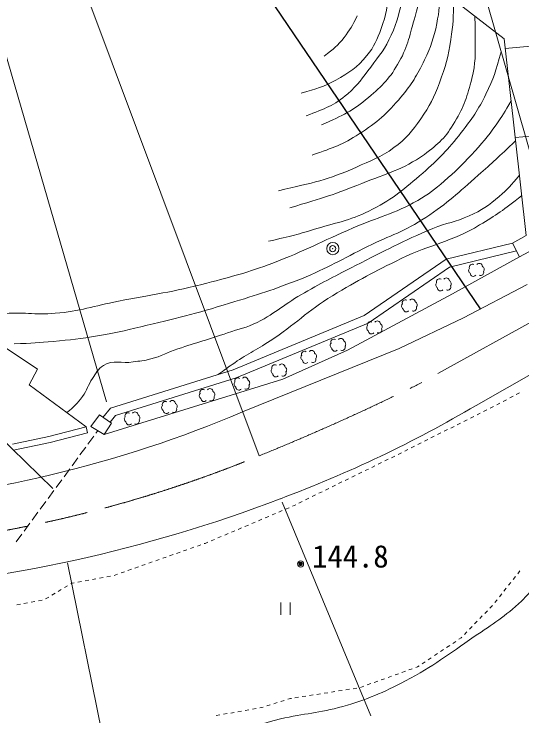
# Model space of a CAD drawing. Units: millimetres, scale not verified. Extents: x 40000 to 680000, y 20000 to 380000.
# Drawn here: x 202217 to 243624, y 241012 to 298261 of the extents above; entities that cross this region are included whole.
import ezdxf
from ezdxf.enums import TextEntityAlignment as Align

# ---------------------------------------------------------------- set-up
doc = ezdxf.new("R2010")
doc.units = ezdxf.units.MM
doc.header["$LTSCALE"] = 1000
doc.header["$PDMODE"] = 32
doc.header["$PDSIZE"] = 500
doc.linetypes.add('CHAIN', pattern=[18.5, 12, -1.5, 3.5, -1.5])
for name, color, linetype, lineweight in [('M-BGD', 7, 'Continuous', 13), ('M-BMK', 2, 'Continuous', 13), ('M-STR-HTXT', 7, 'Continuous', 13), ('M-STR-STRC', 7, 'Continuous', 13), ('M-TTL', 7, 'Continuous', 25)]:
    doc.layers.add(name, color=color, linetype=linetype, lineweight=lineweight)
doc.styles.add('ＭＳ ゴシック', font='')
doc.styles.get('ＭＳ ゴシック').set_extended_font_data('MS Gothic')

msp = doc.modelspace()

# ---------------------------------------------------------------- linework, layer by layer
at = {"layer": 'M-BGD'}
for p, q in [((242176, 296238), (232843, 303484)), ((243961, 280206), (242176, 296238)), ((242262, 295461), (250098, 296171)), ((243073, 288184), (255362, 289297)), ((243961, 280206), (242859, 279578)), ((242859, 279578), (237439, 278265)), ((242859, 279578), (243427, 278447)), ((243179, 278942), (237729, 277615)), ((243427, 278447), (244580, 279078)), ((237439, 278265), (230761, 273676)), ((243427, 278447), (237964, 275441)), ((237729, 277615), (231098, 273057)), ((238861, 273491), (244060, 276193)), ((237964, 275441), (229408, 270856)), ((204118, 269285), (196995, 274061)), ((230761, 273676), (220088, 269240)), ((233622, 270994), (238861, 273491)), ((231098, 273057), (220327, 268582)), ((220852, 265807), (233622, 270994)), ((229408, 270856), (224127, 268482)), ((239892, 266344), (246723, 270251)), ((203463, 268029), (204118, 269285)), ((220088, 269240), (210075, 266113)), ((220327, 268582), (210484, 265507)), ((208087, 264596), (203463, 268029)), ((224127, 268482), (209563, 263955)), ((243429, 267360), (243162, 267222)), ((242363, 266809), (242096, 266671)), ((242896, 267084), (242629, 266946)), ((241297, 266258), (241030, 266120)), ((241830, 266533), (241563, 266395)), ((210075, 266113), (209468, 265368)), ((240229, 265711), (239961, 265576)), ((240596, 265895), (240497, 265845)), ((240764, 265982), (240596, 265895)), ((209175, 265568), (208484, 264610)), ((210170, 264889), (209175, 265568)), ((210484, 265507), (210048, 264972)), ((239157, 265171), (238889, 265037)), ((239693, 265441), (239425, 265306)), ((208087, 264596), (205041, 263808)), ((208213, 264112), (208087, 264596)), ((208484, 264610), (209563, 263955)), ((209563, 263955), (210170, 264889)), ((238085, 264632), (237817, 264497)), ((238621, 264902), (238353, 264767)), ((208213, 264112), (205156, 263321)), ((208894, 264073), (209016, 264238)), ((237013, 264093), (236745, 263958)), ((237549, 264363), (237281, 264228)), ((205041, 263808), (202083, 263177)), ((208243, 263186), (208717, 263831)), ((235941, 263554), (235673, 263419)), ((236477, 263823), (236209, 263689)), ((205156, 263321), (202175, 262685)), ((207593, 262299), (208066, 262944)), ((234869, 263015), (234601, 262880)), ((235405, 263284), (235137, 263149)), ((233258, 262211), (232989, 262078)), ((233760, 262457), (233527, 262343)), ((233797, 262475), (233760, 262457)), ((234333, 262745), (234065, 262610)), ((206942, 261412), (207415, 262057)), ((232181, 261682), (231912, 261550)), ((232719, 261946), (232450, 261814)), ((206291, 260526), (206764, 261171)), ((231104, 261153), (230834, 261021)), ((231642, 261417), (231373, 261285)), ((230026, 260624), (229757, 260492)), ((230565, 260889), (230296, 260757)), ((205640, 259639), (206114, 260284)), ((228949, 260096), (228680, 259963)), ((229488, 260360), (229218, 260228)), ((204990, 258752), (205463, 259397)), ((227872, 259567), (227603, 259435)), ((228411, 259831), (228141, 259699)), ((226256, 258774), (225987, 258642)), ((226795, 259038), (226525, 258906)), ((227333, 259303), (227064, 259170)), ((204339, 257865), (204812, 258510)), ((225179, 258245), (224910, 258113)), ((225717, 258509), (225448, 258377)), ((203688, 256978), (204161, 257623)), ((224083, 257757), (223807, 257640)), ((224635, 257992), (224359, 257874)), ((222426, 257054), (222150, 256937)), ((222978, 257288), (222702, 257171)), ((223531, 257523), (223254, 257406)), ((203037, 256091), (203510, 256736)), ((221321, 256585), (221045, 256468)), ((221874, 256820), (221597, 256702)), ((220217, 256116), (219941, 255999)), ((220769, 256351), (220493, 256233)), ((202386, 255205), (202860, 255850)), ((218560, 255413), (218284, 255296)), ((219112, 255647), (218836, 255530)), ((219664, 255882), (219388, 255765)), ((216881, 254767), (216598, 254667)), ((217447, 254966), (217164, 254866)), ((217795, 255088), (217730, 255065)), ((218007, 255179), (217795, 255088)), ((215749, 254369), (215466, 254269)), ((216315, 254568), (216032, 254468)), ((214051, 253772), (213768, 253672)), ((214617, 253971), (214334, 253871)), ((215183, 254170), (214900, 254070)), ((212352, 253175), (212069, 253075)), ((212919, 253374), (212636, 253274)), ((213485, 253573), (213202, 253473)), ((210654, 252577), (210371, 252478)), ((211220, 252777), (210937, 252677)), ((211786, 252976), (211503, 252876)), ((243276, 252613), (243462, 252849)), ((207718, 251980), (207423, 251925)), ((208308, 252090), (208013, 252035)), ((208898, 252200), (208603, 252145)), ((209488, 252309), (209193, 252254)), ((210078, 252419), (209783, 252364)), ((242532, 251672), (242718, 251908)), ((242904, 252143), (243090, 252378)), ((206071, 251326), (205814, 251172)), ((206586, 251634), (206329, 251480)), ((206916, 251831), (206844, 251788)), ((207128, 251871), (206916, 251831)), ((242159, 251202), (242346, 251437)), ((205556, 251018), (205299, 250864)), ((241787, 250731), (241973, 250967)), ((203322, 250248), (203027, 250193)), ((203912, 250358), (203617, 250303)), ((204502, 250468), (204207, 250413)), ((205041, 250710), (204784, 250556)), ((223980, 250271), (223980, 249271)), ((224730, 250271), (224730, 249271)), ((241415, 250261), (241601, 250496)), ((202732, 250138), (202437, 250083)), ((241017, 249812), (241226, 250028)), ((240182, 248951), (240391, 249166)), ((240600, 249382), (240808, 249597)), ((239764, 248520), (239973, 248735)), ((239347, 248089), (239556, 248304)), ((238480, 247265), (238672, 247393)), ((238672, 247393), (238721, 247443)), ((238929, 247658), (239138, 247874)), ((237482, 246599), (237732, 246766)), ((237981, 246932), (238231, 247099)), ((236983, 246266), (237232, 246433)), ((235984, 245601), (236234, 245767)), ((236483, 245934), (236733, 246100)), ((235111, 245018), (235235, 245102)), ((235485, 245268), (235735, 245434)), ((233276, 244359), (233558, 244460)), ((233840, 244562), (234123, 244663)), ((234405, 244765), (234687, 244866)), ((234969, 244968), (235111, 245018)), ((232146, 243953), (232429, 244054)), ((232711, 244156), (232993, 244257)), ((230452, 243344), (230735, 243445)), ((231017, 243547), (231299, 243648)), ((231582, 243750), (231864, 243851)), ((226900, 242773), (227196, 242819)), ((227493, 242865), (227789, 242911)), ((228086, 242957), (228382, 243003)), ((228679, 243049), (228975, 243095)), ((229272, 243141), (229568, 243187)), ((229864, 243233), (230161, 243279)), ((223964, 242190), (224250, 242280)), ((224536, 242371), (224754, 242439)), ((224754, 242439), (224825, 242450)), ((225121, 242496), (225418, 242542)), ((225714, 242588), (226011, 242634)), ((226307, 242680), (226604, 242726)), ((221651, 241567), (221947, 241619)), ((222242, 241671), (222421, 241703)), ((222421, 241703), (222534, 241738)), ((222820, 241829), (223106, 241919)), ((223392, 242009), (223678, 242100)), ((218697, 241045), (218992, 241098)), ((219288, 241150), (219583, 241202)), ((219879, 241254), (220174, 241306)), ((220469, 241358), (220765, 241410)), ((221060, 241463), (221356, 241515))]:
    msp.add_line(p, q, dxfattribs=at)
for centre, radius in [((228204, 279127), 500), ((225578, 253410), 150), ((225578, 253410), 120), ((225578, 253410), 90), ((225578, 253410), 60), ((225578, 253410), 30), ((225578, 253410), 20)]:
    msp.add_circle(centre, radius, dxfattribs=at)
for centre, radius, start, end in [((239579, 277606), 250, 59.4742, 199.5142), ((240147, 277671), 250, 2.5858, 142.6258), ((240263, 277441), 281, 322.6258, 62.7058), ((239558, 277349), 281, 139.3941, 239.4742), ((239661, 277113), 250, 179.3542, 319.3942), ((240256, 277183), 250, 242.7058, 22.7458), ((236898, 276417), 250, 59.4742, 199.5142), ((237466, 276483), 250, 2.5858, 142.6258), ((236878, 276161), 281, 139.3941, 239.4742), ((237576, 275995), 250, 242.7058, 22.7458), ((237582, 276252), 281, 322.6258, 62.7058), ((236980, 275924), 250, 179.3542, 319.3942), ((234111, 274703), 250, 59.4742, 199.5142), ((234679, 274768), 250, 2.5858, 142.6258), ((234091, 274446), 281, 139.3941, 239.4742), ((234789, 274281), 250, 242.7058, 22.7458), ((234795, 274538), 281, 322.6258, 62.7058), ((234193, 274210), 250, 179.3542, 319.3942), ((231268, 272919), 250, 59.4742, 199.5142), ((231836, 272984), 250, 2.5858, 142.6258), ((231247, 272662), 281, 139.3941, 239.4742), ((231945, 272496), 250, 242.7058, 22.7458), ((231952, 272754), 281, 322.6258, 62.7058), ((231350, 272426), 250, 179.3542, 319.3942), ((228273, 271239), 281, 139.3941, 239.4742), ((228294, 271496), 250, 59.4742, 199.5142), ((228862, 271561), 250, 2.5858, 142.6258), ((228978, 271331), 281, 322.6258, 62.7058), ((226473, 270573), 250, 2.5858, 142.6258), ((228376, 271003), 250, 179.3542, 319.3942), ((228972, 271073), 250, 242.7058, 22.7458), ((225885, 270251), 281, 139.3941, 239.4742), ((225906, 270508), 250, 59.4742, 199.5142), ((226589, 270343), 281, 322.6258, 62.7058), ((223480, 269408), 250, 59.4742, 199.5142), ((224048, 269473), 250, 2.5858, 142.6258), ((225988, 270015), 250, 179.3542, 319.3942), ((226583, 270085), 250, 242.7058, 22.7458), ((223459, 269151), 281, 139.3941, 239.4742), ((224157, 268986), 250, 242.7058, 22.7458), ((224163, 269243), 281, 322.6258, 62.7058), ((220464, 268333), 250, 59.4742, 199.5142), ((221032, 268398), 250, 2.5858, 142.6258), ((223562, 268915), 250, 179.3542, 319.3942), ((220443, 268076), 281, 139.3941, 239.4742), ((221141, 267910), 250, 242.7058, 22.7458), ((221147, 268168), 281, 322.6258, 62.7058), ((217617, 267395), 250, 59.4742, 199.5142), ((218185, 267460), 250, 2.5858, 142.6258), ((218301, 267230), 281, 322.6258, 62.7058), ((220546, 267839), 250, 179.3542, 319.3942), ((217597, 267138), 281, 139.3941, 239.4742), ((217699, 266901), 250, 179.3542, 319.3942), ((218295, 266972), 250, 242.7058, 22.7458), ((214532, 266168), 281, 139.3941, 239.4742), ((214553, 266424), 250, 59.4742, 199.5142), ((215121, 266490), 250, 2.5858, 142.6258), ((215237, 266260), 281, 322.6258, 62.7058), ((188726, 353082), 100704, 290.45941, 300.53569), ((182512, 356252), 98236, 254.89676, 292.97187), ((211509, 265490), 250, 59.4742, 199.5142), ((212076, 265556), 250, 2.5858, 142.6258), ((214635, 265931), 250, 179.3542, 319.3942), ((215230, 266002), 250, 242.7058, 22.7458), ((211488, 265234), 281, 139.3941, 239.4742), ((212186, 265068), 250, 242.7058, 22.7458), ((212192, 265326), 281, 322.6258, 62.7058), ((211590, 264997), 250, 179.3542, 319.3942), ((182439, 366880), 115834, 256.31478, 290.98728)]:
    msp.add_arc(centre, radius, start, end, dxfattribs=at)
for points, knots in [([(232843, 303484), (232923, 301950), (232958, 301435), (232805, 300136), (232663, 298923), (232560, 298230), (232150, 297080), (231822, 296159), (231589, 295631), (230977, 294869), (230187, 293887), (229542, 293486), (228439, 292877), (227411, 292309), (226920, 292165), (225628, 291813)], [0, 0, 0, 0, 1, 1, 1, 2, 2, 2, 3, 3, 3, 4, 4, 4, 5, 5, 5, 5]), ([(226037, 289957), (227600, 290568), (228291, 290776), (229421, 291758), (230271, 292497), (230635, 293035), (231304, 293941), (232019, 294909), (232472, 295438), (232969, 296534), (233493, 297689), (233637, 298404), (233897, 299645), (234116, 300694), (234165, 301088), (234288, 302362)], [0, 0, 0, 0, 1, 1, 1, 2, 2, 2, 3, 3, 3, 4, 4, 4, 5, 5, 5, 5]), ([(235725, 301246), (235377, 299724), (235270, 299294), (234906, 298062), (234475, 296601), (234359, 295712), (233624, 294378), (232898, 293060), (232249, 292444), (231113, 291458), (229807, 290324), (229077, 290029), (227293, 289220)], [0, 0, 0, 0, 1, 1, 1, 2, 2, 2, 3, 3, 3, 4, 4, 4, 4]), ([(226528, 286764), (228298, 287367), (228964, 287611), (230349, 288483), (231851, 289429), (232606, 290137), (233760, 291485), (234670, 292548), (235053, 293259), (235671, 294514), (236213, 295615), (236442, 296285), (236680, 297489), (236896, 298577), (236911, 299030), (236921, 300317)], [0, 0, 0, 0, 1, 1, 1, 2, 2, 2, 3, 3, 3, 4, 4, 4, 5, 5, 5, 5]), ([(238039, 299450), (238034, 297943), (238021, 297444), (237827, 296179), (237610, 294773), (237407, 293987), (236899, 292659), (236435, 291447), (236118, 290771), (235370, 289711), (234649, 288688), (234204, 288095), (233187, 287364), (232076, 286565), (231323, 286318), (230076, 285754), (227732, 284694), (226725, 284553), (223772, 283844)], [0, 0, 0, 0, 1, 1, 1, 2, 2, 2, 3, 3, 3, 4, 4, 4, 5, 5, 5, 6, 6, 6, 6]), ([(224700, 282452), (227497, 283295), (228325, 283533), (230567, 284444), (232604, 285272), (233886, 285535), (235671, 286818), (236822, 287646), (237436, 288243), (238154, 289466), (238908, 290749), (239179, 291571), (239546, 293013), (239862, 294257), (239809, 295005), (239819, 296288), (239824, 296997), (239825, 297248), (239774, 298102)], [0, 0, 0, 0, 1, 1, 1, 2, 2, 2, 3, 3, 3, 4, 4, 4, 5, 5, 5, 6, 6, 6, 6]), ([(227511, 294814), (228291, 295437), (228584, 295662), (229121, 296343), (229621, 296977), (229777, 297281), (230185, 298117)], [0, 0, 0, 0, 1, 1, 1, 2, 2, 2, 2]), ([(241926, 295183), (241480, 293575), (241322, 293016), (240692, 291731), (240050, 290422), (239577, 289735), (238673, 288592), (237568, 287197), (236880, 286454), (235534, 285290), (234044, 284001), (233190, 283248), (231441, 282343), (229776, 281481), (228706, 281298), (226910, 280760), (225380, 280302), (224847, 280168), (222953, 279723)], [0, 0, 0, 0, 1, 1, 1, 2, 2, 2, 3, 3, 3, 4, 4, 4, 5, 5, 5, 6, 6, 6, 6]), ([(197961, 273413), (199488, 273667), (199947, 273726), (201230, 273828), (202920, 273962), (203880, 273719), (205570, 273856), (207614, 274021), (208716, 274440), (210727, 274838), (213545, 275395), (215154, 275582), (217932, 276312), (220055, 276870), (221256, 277170), (223308, 277949), (225919, 278940), (227293, 279711), (229858, 280815), (231911, 281698), (233180, 281951), (235125, 283052), (236034, 283567), (236490, 283952), (237281, 284635), (238199, 285428), (238698, 285897), (239519, 286791), (240349, 287695), (240809, 288213), (241511, 289220), (242027, 289960), (242201, 290236), (242739, 291176)], [0, 0, 0, 0, 1, 1, 1, 2, 2, 2, 3, 3, 3, 4, 4, 4, 5, 5, 5, 6, 6, 6, 7, 7, 7, 8, 8, 8, 9, 9, 9, 10, 10, 10, 11, 11, 11, 11]), ([(243101, 287928), (241672, 286552), (241269, 286180), (240049, 285110), (238442, 283701), (237574, 282852), (235792, 281672), (234063, 280527), (232904, 280214), (231043, 279298), (228939, 278261), (227814, 277558), (225640, 276678), (223399, 275771), (222095, 275388), (219786, 274672), (216990, 273804), (215389, 273429), (212541, 272748), (211174, 272421), (210404, 272255), (209020, 272011), (207624, 271765), (206830, 271690), (205418, 271561), (204173, 271447), (203754, 271425), (202225, 271356)], [0, 0, 0, 0, 1, 1, 1, 2, 2, 2, 3, 3, 3, 4, 4, 4, 5, 5, 5, 6, 6, 6, 7, 7, 7, 8, 8, 8, 9, 9, 9, 9]), ([(206534, 265750), (207148, 266292), (207375, 266484), (207792, 267058), (208179, 267591), (208243, 267985), (208611, 268532), (208915, 268983), (209053, 269303), (209511, 269596), (210312, 270108), (210987, 269739), (211927, 269882), (212488, 269968), (212811, 269982), (213359, 270128), (214249, 270366), (214700, 270645), (215570, 270947), (217142, 271492), (218050, 271715), (219622, 272257), (220569, 272583), (221143, 272667), (222038, 273116), (223624, 273912), (224340, 274659), (225885, 275532), (227492, 276439), (228416, 276905), (230061, 277742), (232495, 278982), (233845, 279717), (236365, 280771), (237489, 281242), (238201, 281293), (239312, 281795), (240355, 282265), (240902, 282643), (241768, 283391), (242473, 284000), (242726, 284279), (243414, 285116)], [0, 0, 0, 0, 1, 1, 1, 2, 2, 2, 3, 3, 3, 4, 4, 4, 5, 5, 5, 6, 6, 6, 7, 7, 7, 8, 8, 8, 9, 9, 9, 10, 10, 10, 11, 11, 11, 12, 12, 12, 13, 13, 13, 14, 14, 14, 14]), ([(243600, 283445), (242102, 282251), (241569, 281901), (240172, 281058), (237848, 279655), (236223, 279512), (233786, 278315), (231551, 277218), (230300, 276587), (228178, 275286), (226089, 274006), (225148, 272950), (223102, 271602), (221909, 270816), (221160, 270500), (219991, 269678), (219546, 269365), (219392, 269262), (218867, 268859)], [0, 0, 0, 0, 1, 1, 1, 2, 2, 2, 3, 3, 3, 4, 4, 4, 5, 5, 5, 6, 6, 6, 6]), ([(204249, 237453), (208724, 238322), (210001, 238680), (213746, 239008), (214879, 239108), (215522, 239079), (216652, 239213), (218049, 239379), (218835, 239467), (220213, 239745), (221693, 240043), (222470, 240422), (223938, 240769), (225907, 241234), (227070, 241235), (229014, 241792), (231089, 242387), (232223, 242871), (234131, 243880), (236433, 245096), (237594, 246007), (239739, 247482), (241291, 248549), (242214, 249099), (243587, 250388), (244050, 250823), (244291, 251094), (244652, 251617), (245188, 252394), (245360, 252908), (245798, 253745), (247140, 256313), (247483, 257232), (248903, 260481)], [0, 0, 0, 0, 1, 1, 1, 2, 2, 2, 3, 3, 3, 4, 4, 4, 5, 5, 5, 6, 6, 6, 7, 7, 7, 8, 8, 8, 9, 9, 9, 10, 10, 10, 11, 11, 11, 11])]:
    msp.add_open_spline(points, degree=3, knots=knots, dxfattribs=at)
for p in [(228204, 279127), (225578, 253410)]:
    msp.add_point(p, dxfattribs=at)
at = {"layer": 'M-BMK', "linetype": 'CHAIN'}
msp.add_line((263461, 283709), (235396, 268169), dxfattribs=at)
for centre, radius, start, end in [((150434, 439298), 191059, 292.05948, 296.40342), ((182641, 358527), 104107, 264.6605, 292.32705)]:
    msp.add_arc(centre, radius, start, end, dxfattribs=at)
at = {"layer": 'M-STR-HTXT'}
for p, q in [((191612, 329093), (209756, 266646)), ((234809, 320067), (246506, 279172)), ((222190, 262225), (204599, 309291)), ((205378, 259565), (176887, 287319))]:
    msp.add_line(p, q, dxfattribs=at)
at = {"layer": 'M-STR-STRC'}
for p, q in [((231297, 241032), (224085, 258452)), ((206580, 253493), (210904, 232121))]:
    msp.add_line(p, q, dxfattribs=at)
at = {"layer": 'M-TTL'}
msp.add_line((240255, 274229), (213688, 313343), dxfattribs=at)

# ---------------------------------------------------------------- texts
at = {"layer": 'M-BGD', "style": 'ＭＳ ゴシック'}
msp.add_text('144.8', height=1833, dxfattribs=at).set_placement((226520, 252570), align=Align.BOTTOM_LEFT)

doc.saveas('drawing.dxf')
